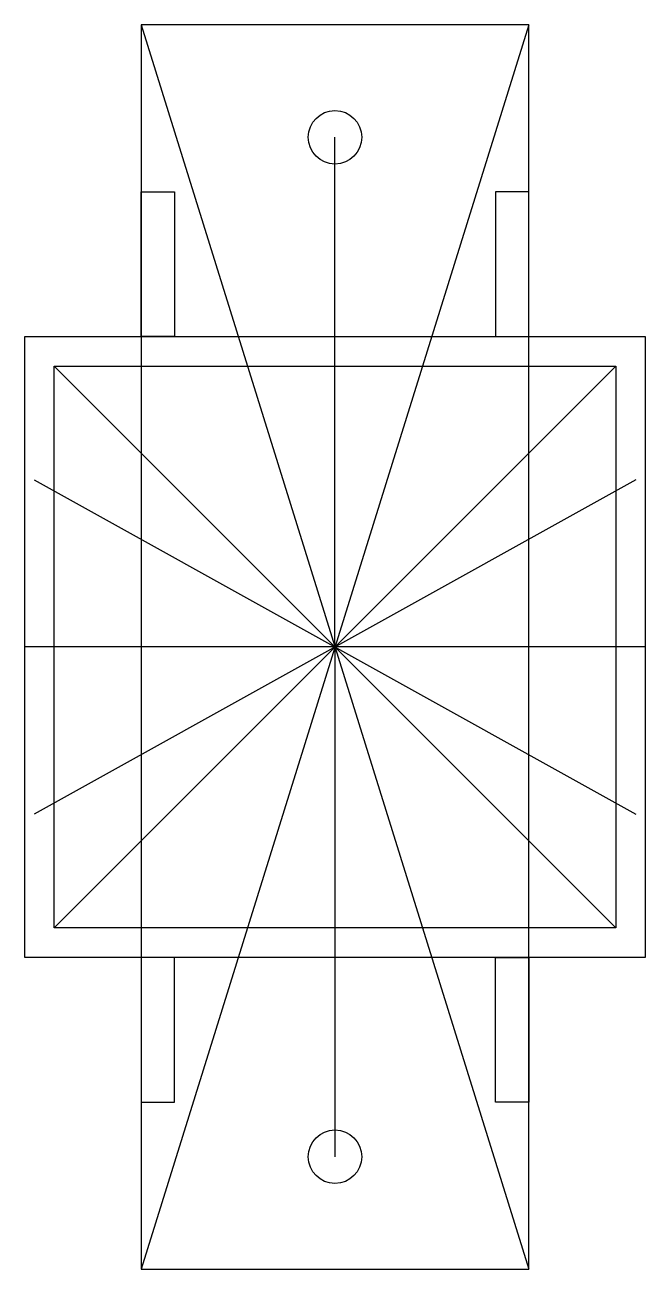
# Model space of a CAD drawing. Header units: millimetres. Extents: x -23.2 to 23.2, y -46.5 to 46.5.
import ezdxf

# ---------------------------------------------------------------- set-up
doc = ezdxf.new("R2010")
doc.units = ezdxf.units.MM
doc.layers.get('0').update_dxf_attribs({"linetype": 'CONTINUOUS'})

msp = doc.modelspace()

# ---------------------------------------------------------------- linework, layer by layer
for p, q in [((14.5, 46.5), (-14.5, -46.5)), ((-14.5, 46.5), (14.5, -46.5)), ((0, 0), (0, 38.1)), ((21, -21), (-21, 21)), ((-21, -21), (21, 21)), ((22.5, 12.5), (-22.5, -12.5)), ((-22.5, 12.5), (22.5, -12.5)), ((0, 0), (0, -38.1)), ((23.2, 0), (-23.2, 0))]:
    msp.add_line(p, q)
for points in [[(14.5, 46.5), (-14.5, 46.5), (-14.5, -46.5), (14.5, -46.5)], [(-12.017, 34.029), (-12.017, 23.2), (-14.5, 23.2), (-14.5, 34.029)], [(14.5, 34.029), (12.017, 34.029), (12.017, 23.2), (14.5, 23.2)], [(23.2, -23.2), (-23.2, -23.2), (-23.2, 23.2), (23.2, 23.2)], [(21, -21), (-21, -21), (-21, 21), (21, 21)], [(-12.017, -34.029), (-12.017, -23.2), (-14.5, -23.2), (-14.5, -34.029)], [(12.017, -34.029), (12.017, -23.2), (14.5, -23.2), (14.5, -34.029)]]:
    msp.add_lwpolyline(points, close=True)
for centre in [(0, 38.1), (0, -38.1)]:
    msp.add_circle(centre, 2)

doc.saveas('drawing.dxf')
